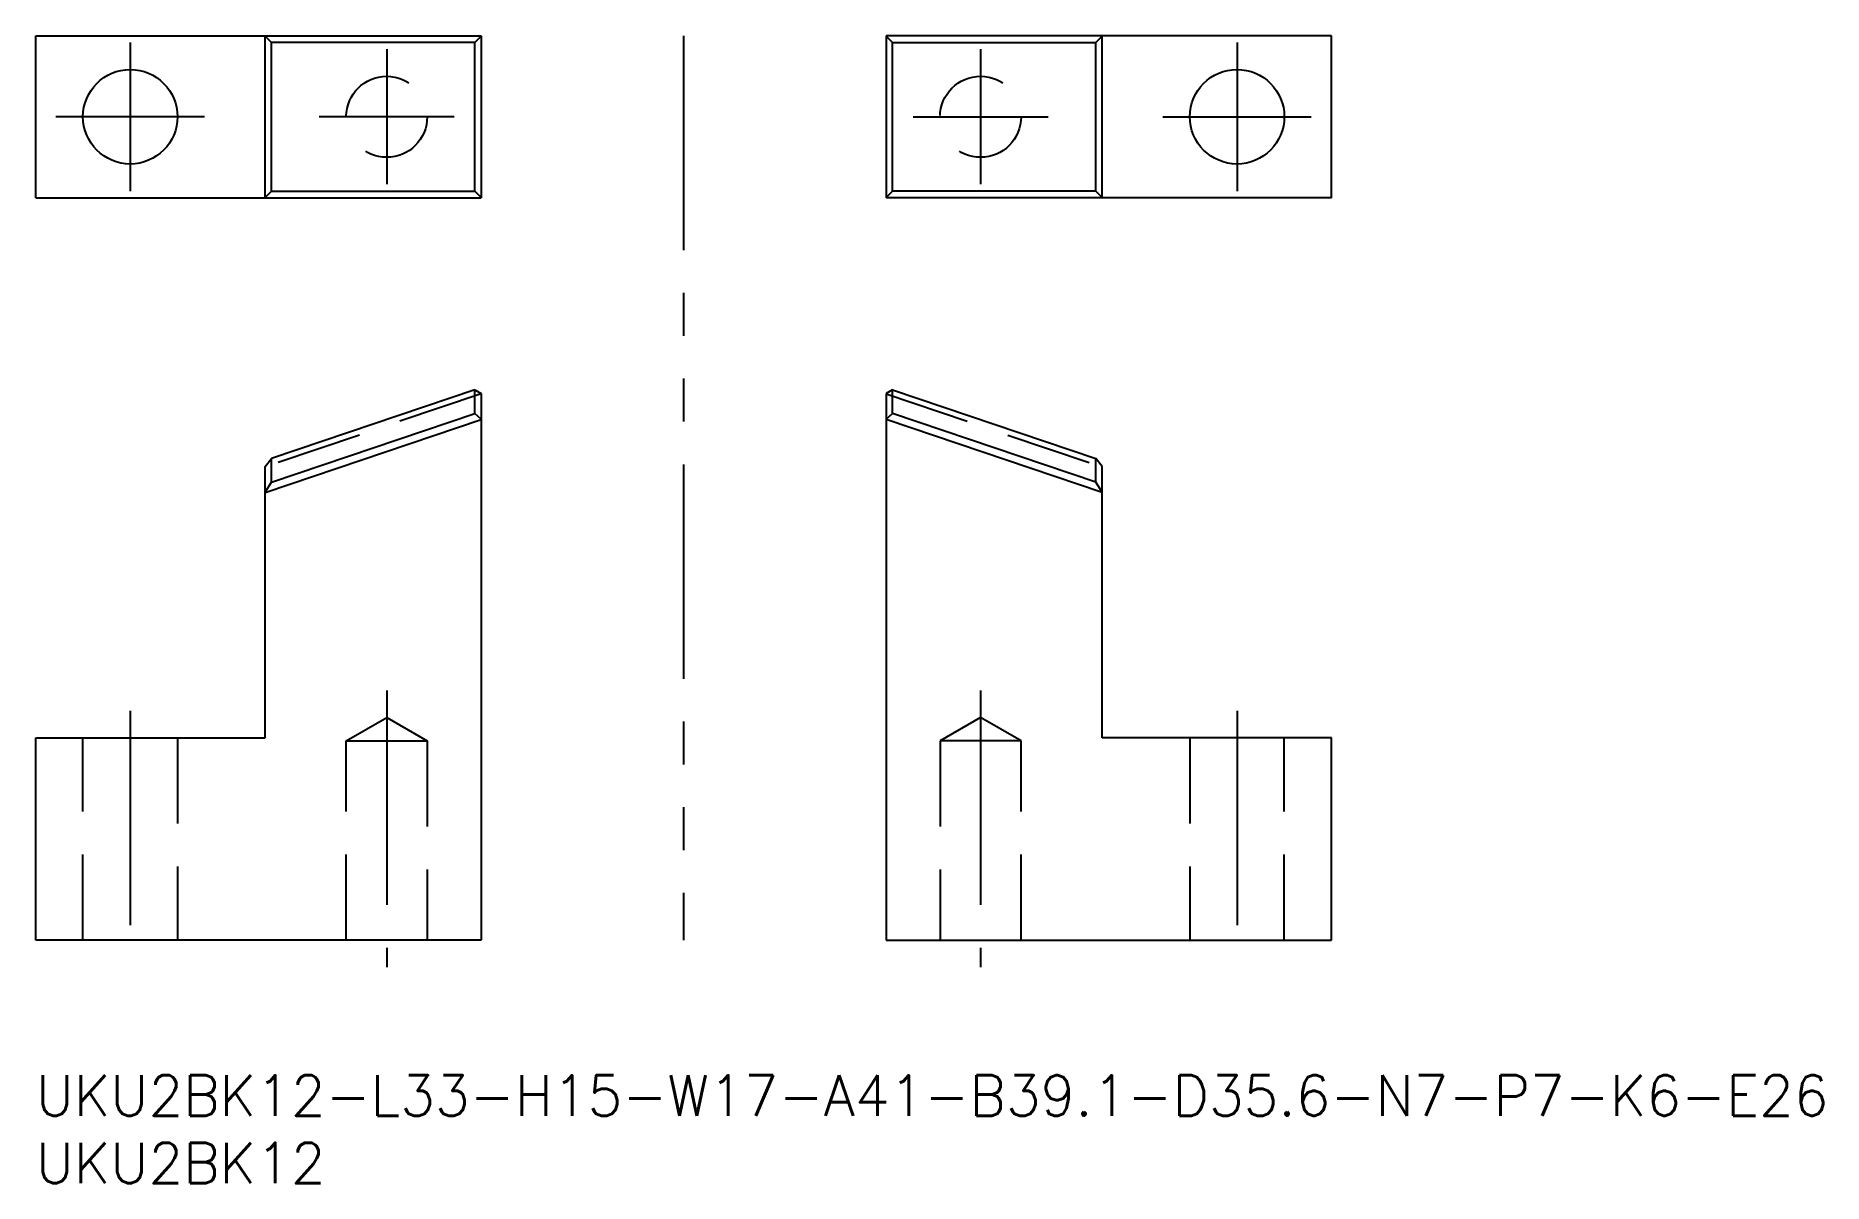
# Model space of a CAD drawing. Extents: x 0 to 132, y -8 to 77.
import ezdxf

# ---------------------------------------------------------------- set-up
doc = ezdxf.new("R2010")
doc.units = 0
doc.header["$LTSCALE"] = 0.5
for name, pattern in [('CENTER', [50.8, 31.75, -6.35, 6.35, -6.35]), ('DASHED', [19.05, 12.7, -6.35]), ('PHANTOM', [63.5, 31.75, -6.35, 6.35, -6.35, 6.35, -6.35])]:
    doc.linetypes.add(name, pattern=pattern)
for name, color, linetype in [('MSM_CENTER', 1, 'CENTER'), ('MSM_CONTINUOUS', 7, 'CONTINUOUS'), ('MSM_DASHED', 4, 'DASHED'), ('MSM_IMAGINARY', 6, 'PHANTOM'), ('MSM_PART_NUMBER', 7, 'CONTINUOUS')]:
    doc.layers.add(name, color=color, linetype=linetype)
doc.styles.get("Standard").update_dxf_attribs({"font": 'txt.shx', "height": 1, "bigfont": 'bigfont.shx'})

# ---------------------------------------------------------------- blocks, each defined once
blk = doc.blocks.new('*U40')
at = {"layer": 'MSM_PART_NUMBER'}
blk.add_text('UKU2BK12-L33-H15-W17-A41-B39.1-D35.6-N7-P7-K6-E26', height=3, dxfattribs=at).set_placement((0, -3))
blk = doc.blocks.new('*U41')
at = {"layer": 'MSM_PART_NUMBER'}
blk.add_text('UKU2BK12', height=3, dxfattribs=at).set_placement((0, -8))

msp = doc.modelspace()

# ---------------------------------------------------------------- linework, layer by layer
at = {"layer": 'MSM_CENTER'}
for p, q in [((7, 76.5), (7, 65.5)), ((26, 76), (26, 66)), ((70, 76), (70, 66)), ((89, 76.5), (89, 65.5)), ((12.5, 71), (1.5, 71)), ((31, 71), (21, 71)), ((65, 71), (75, 71)), ((83.5, 71), (94.5, 71)), ((26, 28.5), (26, 8)), ((70, 28.5), (70, 8)), ((7, 27), (7, 8)), ((89, 27), (89, 8))]:
    msp.add_line(p, q, dxfattribs=at)
at = {"layer": 'MSM_CONTINUOUS'}
for p, q in [((0, 77), (33, 77)), ((0, 65), (0, 77)), ((17, 65), (17, 77)), ((17, 76.98), (17.47, 76.51)), ((32.53, 76.51), (33, 76.98)), ((33, 77), (33, 65)), ((96, 77), (63, 77)), ((63, 77), (63, 65)), ((63.47, 76.51), (63, 76.98)), ((79, 76.98), (78.53, 76.51)), ((79, 65), (79, 77)), ((96, 65), (96, 77)), ((32.53, 76.51), (17.47, 76.51)), ((17.47, 65.49), (17.47, 76.51)), ((32.53, 65.49), (32.53, 76.51)), ((63.47, 76.51), (78.53, 76.51)), ((63.47, 65.49), (63.47, 76.51)), ((78.53, 65.49), (78.53, 76.51)), ((0, 65), (33, 65)), ((17, 65.02), (17.47, 65.49)), ((17.47, 65.49), (32.53, 65.49)), ((33, 65.02), (32.53, 65.49)), ((63, 65.02), (63.47, 65.49)), ((96, 65), (63, 65)), ((78.53, 65.49), (63.47, 65.49)), ((79, 65.02), (78.53, 65.49)), ((32.53, 50.76), (17.47, 45.68)), ((32.53, 49.02), (32.53, 50.76)), ((32.53, 50.76), (33, 50.49)), ((33, 50.49), (33, 10)), ((63.47, 50.76), (63, 50.49)), ((63, 50.49), (63, 10)), ((63.47, 50.76), (78.53, 45.68)), ((63.47, 49.02), (63.47, 50.76)), ((17.47, 43.94), (32.53, 49.02)), ((33, 48.6), (32.53, 49.02)), ((63, 48.6), (63.47, 49.02)), ((78.53, 43.94), (63.47, 49.02)), ((17, 43.17), (33, 48.57)), ((79, 43.17), (63, 48.57)), ((17, 45.09), (17.47, 45.68)), ((17, 25), (17, 45.09)), ((17.47, 43.94), (17.47, 45.68)), ((79, 45.09), (78.53, 45.68)), ((78.53, 43.94), (78.53, 45.68)), ((79, 25), (79, 45.09)), ((17, 43.2), (17.47, 43.94)), ((79, 43.2), (78.53, 43.94)), ((0, 10), (0, 25)), ((0, 25), (17, 25)), ((96, 25), (79, 25)), ((96, 10), (96, 25)), ((33, 10), (0, 10)), ((63, 10), (96, 10))]:
    msp.add_line(p, q, dxfattribs=at)
for centre in [(7, 71), (89, 71)]:
    msp.add_circle(centre, 3.5, dxfattribs=at)
at = {"layer": 'MSM_DASHED'}
for p, q in [((33, 50.47), (17, 45.07)), ((63, 50.47), (79, 45.07)), ((23, 24.77), (26, 26.5)), ((26, 26.5), (29, 24.77)), ((70, 26.5), (67, 24.77)), ((73, 24.77), (70, 26.5)), ((3.5, 10), (3.5, 25)), ((10.5, 25), (10.5, 10)), ((23, 10), (23, 24.77)), ((23, 24.77), (29, 24.77)), ((29, 24.77), (29, 10)), ((67, 24.77), (67, 10)), ((73, 24.77), (67, 24.77)), ((73, 10), (73, 24.77)), ((85.5, 25), (85.5, 10)), ((92.5, 10), (92.5, 25))]:
    msp.add_line(p, q, dxfattribs=at)
for centre in [(26, 71), (70, 71)]:
    msp.add_circle(centre, 3, dxfattribs=at)
at = {"layer": 'MSM_IMAGINARY'}
msp.add_line((48, 77), (48, 10), dxfattribs=at)

# ---------------------------------------------------------------- block references
at = {"layer": 'MSM_CONTINUOUS'}
for name in ['*U40', '*U41']:
    msp.add_blockref(name, (0, 0), dxfattribs=at)

doc.saveas('drawing.dxf')
